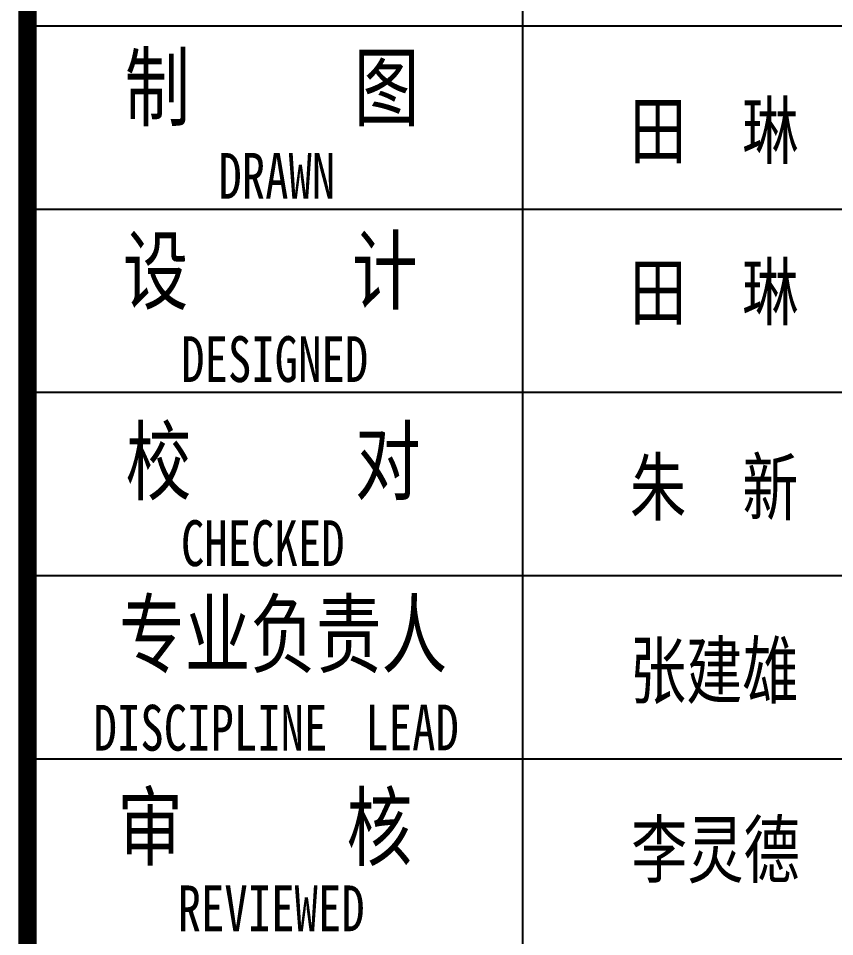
# Model space of a CAD drawing. Extents: x 28773 to 175644, y 7355 to 486294.
# Drawn here: x 145594 to 150047, y 269720 to 274731 of the extents above; entities that cross this region are included whole.
import ezdxf

# ---------------------------------------------------------------- set-up
doc = ezdxf.new("R2010")
doc.units = 0
doc.header["$LTSCALE"] = 1000
doc.header["$MEASUREMENT"] = 0
doc.layers.add('PUB_TITLE', color=7, linetype='Continuous')
doc.styles.add('-宋体', font='', dxfattribs={"width": 0.8})
doc.styles.get('-宋体').set_extended_font_data('SimSun')

msp = doc.modelspace()

# ---------------------------------------------------------------- linework, layer by layer
for p, q in [((145644.1, 255690.5), (145644.1, 313090.5)), ((148344.1, 278690.9), (148344.1, 266690.9)), ((145644.1, 274690.9), (153644.1, 274690.9)), ((145644.1, 273690.9), (153644.1, 273690.9)), ((145644.1, 272690.9), (153644.1, 272690.9)), ((145644.1, 271690.9), (153644.1, 271690.9)), ((145644.1, 270690.9), (153644.1, 270690.9))]:
    msp.add_line(p, q)
at = {"layer": 'PUB_TITLE', "const_width": 100}
msp.add_lwpolyline([(145644.1, 313090.5), (153644.1, 313090.5), (153644.1, 255690.9), (145644.1, 255690.9)], close=True, dxfattribs=at)

# ---------------------------------------------------------------- texts
at = {"style": '-宋体', "width": 0.75}
for s, height, p in [('制     图', 350, (146173.5, 274180.7)), ('田  琳', 300, (148930.3, 273969.6)), ('DRAWN', 250, (146685.2, 273746.7)), ('设     计', 350, (146163.3, 273179.8)), ('田  琳', 300, (148930.3, 273088.9)), ('DESIGNED', 250, (146482.4, 272746.8)), ('校     对', 350, (146179.4, 272139.7)), ('朱  新', 300, (148930.3, 272022.6)), ('CHECKED', 250, (146481, 271742.4)), ('专业负责人', 350, (146143.3, 271196.5)), ('张建雄', 300, (148930.3, 271022.6)), ('DISCIPLINE', 250, (146004.4, 270735.1)), ('LEAD', 250, (147487, 270736.5)), ('审     核', 350, (146134, 270143.9)), ('李灵德', 300, (148936.8, 270045.4)), ('REVIEWED', 250, (146462.9, 269749.4))]:
    msp.add_text(s, height=height, dxfattribs=at).set_placement(p)

doc.saveas('drawing.dxf')
